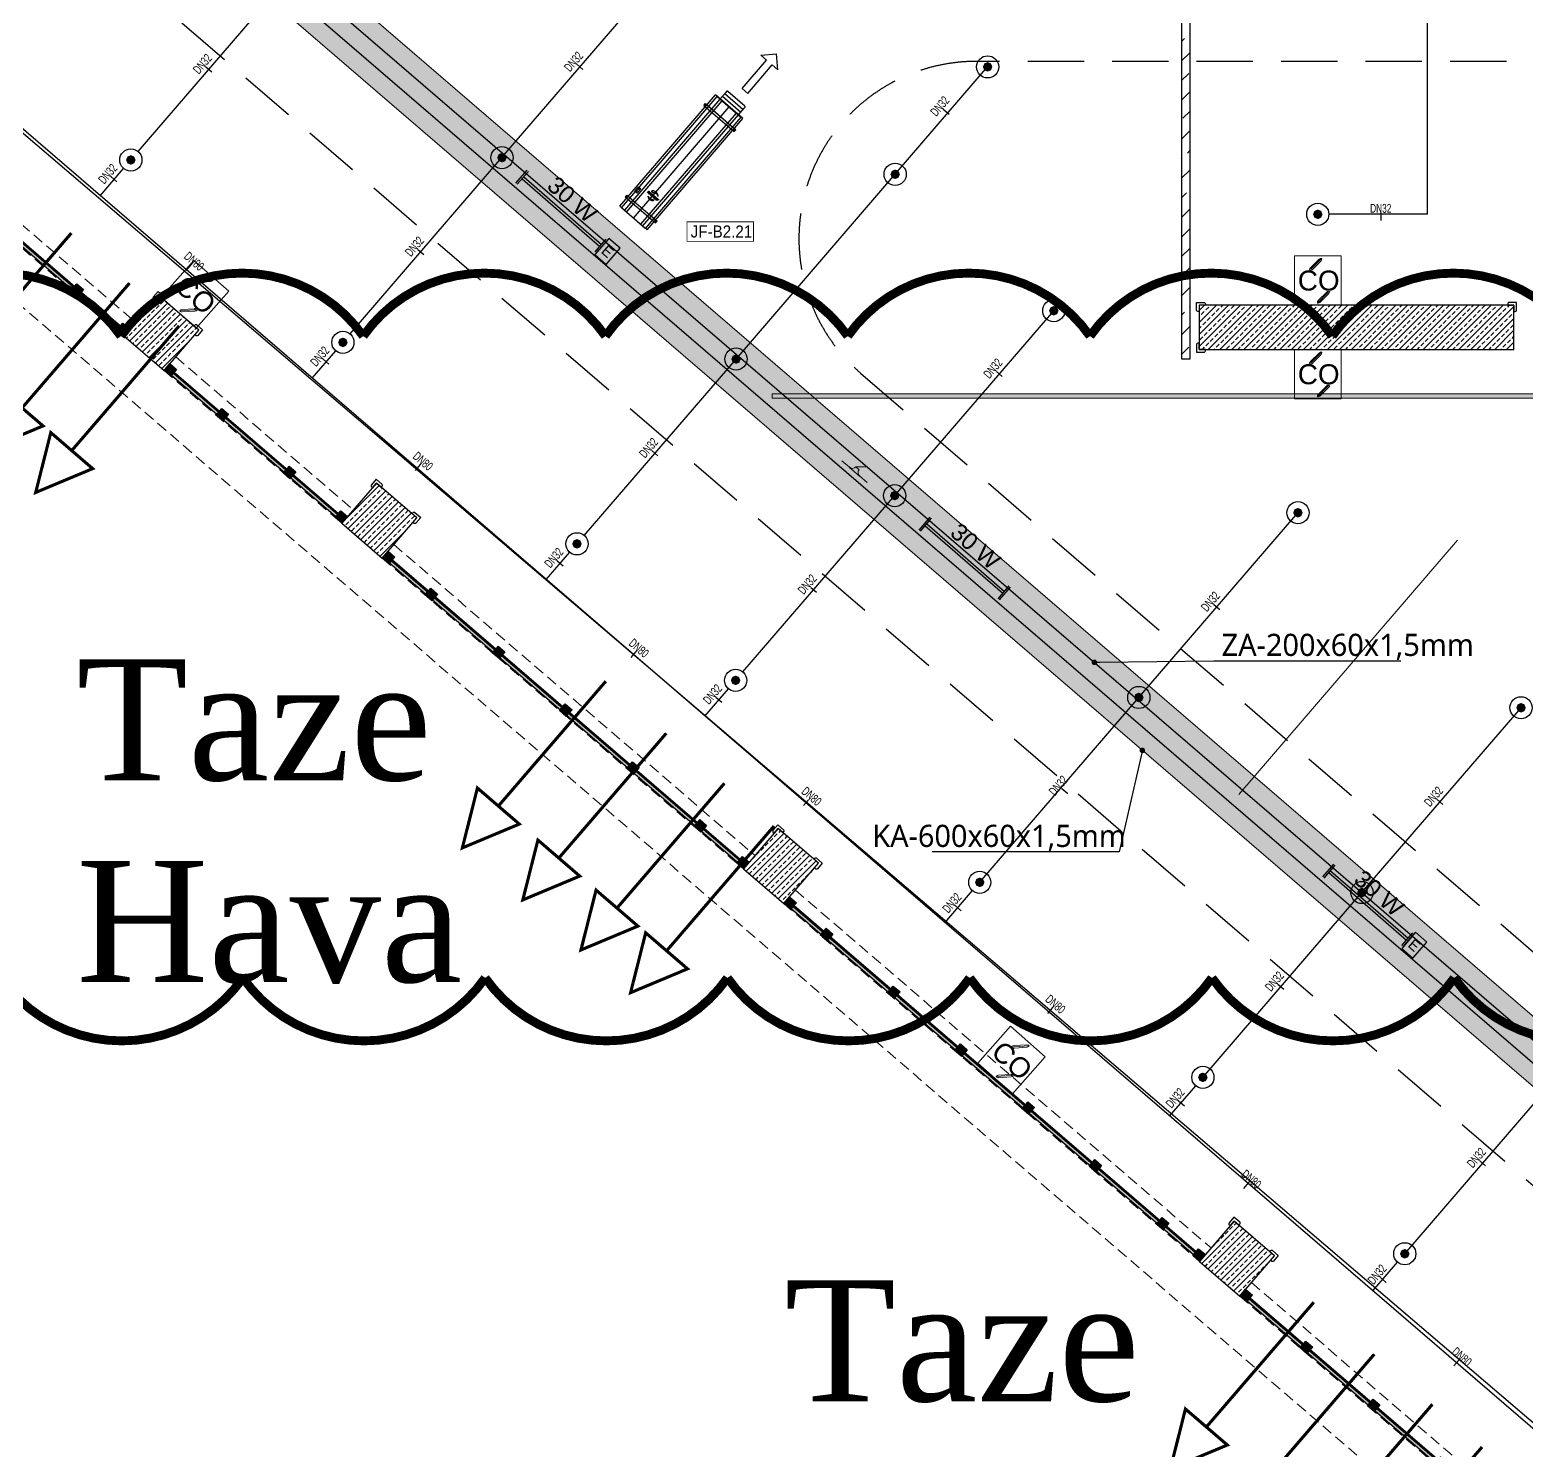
# Model space of a CAD drawing. Header units: millimetres. Extents: x -379292 to 1221486, y 92049 to 447512.
# Drawn here: x -200590 to -183718, y 108155 to 124174 of the extents above; entities that cross this region are included whole.
import ezdxf
from ezdxf import colors
from ezdxf.entities.mleader import LeaderData, LeaderLine
from ezdxf.enums import TextEntityAlignment as Align
from ezdxf.lldxf.tags import DXFTag
from ezdxf.math import Vec2, Vec3

# ---------------------------------------------------------------- set-up
doc = ezdxf.new("R2010")
doc.units = ezdxf.units.MM
doc.linetypes.add('HIDDEN', pattern=[9.525, 6.35, -3.175])
for name, color, linetype in [('-M-YNGN-BORUID', 7, 'Continuous'), ('-M-YNGN-BORUUZUN', 7, 'Continuous'), ('-M-YNGN-BORUYUK', 7, 'Continuous'), ('-M-YNGN-SPR-YUK', 7, 'Continuous'), ('-M-YNGN-ZON5-CAP-', 7, 'Continuous'), ('-M-YNGN-ZON5-SPR-', 7, 'Continuous'), ('05_HANDRAIL', 153, 'Continuous'), ('05_HATCH CONCRETE', 141, 'Continuous'), ('05_SYMBOL', 2, 'Continuous'), ('08_LAMP', 4, 'Continuous'), ('AIR-J-U-355', 2, 'Continuous'), ('AIRONN ZONLAMA', 4, 'Continuous'), ('E_CT_ZA', 6, 'Continuous'), ('EYazı', 7, 'Continuous'), ('JF355', 2, 'Continuous')]:
    doc.layers.add(name, color=color, linetype=linetype)
doc.layers.add('-M-YNGN-SPR-CAPCIZGI', color=188, linetype='Continuous', plot=False)
for name, color, linetype, lineweight in [('-M-YNGN-ZON5', 11, 'SP', 30), ('06_FORMWORK HIDDEN', 252, 'HIDDEN2', 0), ('08_200', 112, 'Continuous', 9), ('08_DEDECTOR', 3, 'Continuous', 9), ('AIRONN', 7, 'Continuous', 13), ('Aironn-Kodlama', 7, 'Continuous', 0), ('Aironn-Not', 7, 'Continuous', 0), ('E_CT_KA', 4, 'Continuous', 9), ('E_CT_KIRMIZI', 1, 'Continuous', 9)]:
    doc.layers.add(name, color=color, linetype=linetype, lineweight=lineweight)
doc.styles.add('Aironn', font='times.ttf')
doc.styles.add('CIZGI', font='tahoma.ttf', dxfattribs={"width": 0.8, "oblique": 20})
doc.styles.add('HCAD', font='HCAD.SHX', dxfattribs={"width": 0.8, "height": 0.2})
doc.styles.add('PIPESIZE', font='hcad.shx', dxfattribs={"width": 0.8})
doc.styles.add('SPR-NOT', font='romans.shx')
doc.styles.get("Standard").update_dxf_attribs({"font": 'segoeuil.ttf'})
doc.styles.add('YAZI-2', font='arial.ttf', dxfattribs={"height": 2})
doc.styles.add('YAZI-3', font='arial.ttf', dxfattribs={"height": 3})
tags = doc.linetypes.add('HIDDEN2', pattern=[0.1875, 0.125, -0.0625]).pattern_tags.tags
tags[6:7] = [DXFTag(74, 4), DXFTag(75, 0), DXFTag(340, '0'), DXFTag(46, 0.0), DXFTag(50, 0.0), DXFTag(44, 0.0), DXFTag(45, 0.0)]
tags[4:5] = [DXFTag(74, 4), DXFTag(75, 0), DXFTag(340, '0'), DXFTag(46, 0.0), DXFTag(50, 0.0), DXFTag(44, 0.0), DXFTag(45, 0.0)]
doc.linetypes.add('SP', pattern='A,2,-0.1,["SP",CIZGI,S=0.14,R=0.2,X=0,Y=-0.07],-0.255', length=2.355)
pattern_1 = [(225, (905000, -3e-07), (67.351921, -67.351921), []), (225, (904932.65, -3e-07), (67.351921, -67.351921), [47.625, -23.8125])]

# ---------------------------------------------------------------- blocks, each defined once
blk = doc.blocks.new('202_KorkulukDikme')
at = {"ltscale": 25}
h = blk.add_hatch(color=253, dxfattribs=at)
h.dxf.hatch_style = 1
h.paths.add_polyline_path([(-50, 0), (-50, 100), (50, 100), (50, 0)])
at = {"color": 0, "linetype": 'ByBlock', "ltscale": 25}
blk.add_lwpolyline([(-50, 0), (-50, 100), (50, 100), (50, 0)], close=True, dxfattribs=at)
blk = doc.blocks.new('*U30')
at = {"ltscale": 25}
h = blk.add_hatch(color=253, dxfattribs=at)
h.dxf.hatch_style = 1
h.paths.add_polyline_path([(100, 60), (2365, 60), (2365, 10), (100, 10)])
at = {"color": 0, "linetype": 'ByBlock', "ltscale": 25}
blk.add_lwpolyline([(100, 60), (2365, 60), (2365, 10), (100, 10)], close=True, dxfattribs=at)
blk.add_lwpolyline([(100, 45), (2365, 45)], dxfattribs=at)
at = {"ltscale": 25}
for p in [(50, 0), (732, 0), (1732, 0), (2415, 0)]:
    blk.add_blockref('202_KorkulukDikme', p, dxfattribs=at)
blk = doc.blocks.new('*U31')
at = {"ltscale": 25}
h = blk.add_hatch(color=253, dxfattribs=at)
h.dxf.hatch_style = 1
h.paths.add_polyline_path([(100, 60), (2545, 60), (2545, 10), (100, 10)])
at = {"color": 0, "linetype": 'ByBlock', "ltscale": 25}
blk.add_lwpolyline([(100, 60), (2545, 60), (2545, 10), (100, 10)], close=True, dxfattribs=at)
blk.add_lwpolyline([(100, 45), (2545, 45)], dxfattribs=at)
at = {"ltscale": 25}
for p in [(50, 0), (823, 0), (1823, 0), (2595, 0)]:
    blk.add_blockref('202_KorkulukDikme', p, dxfattribs=at)
blk = doc.blocks.new('*U32')
at = {"ltscale": 25}
h = blk.add_hatch(color=253, dxfattribs=at)
h.dxf.hatch_style = 1
h.paths.add_polyline_path([(100, 60), (5275, 60), (5275, 10), (100, 10)])
at = {"color": 0, "linetype": 'ByBlock', "ltscale": 25}
blk.add_lwpolyline([(100, 60), (5275, 60), (5275, 10), (100, 10)], close=True, dxfattribs=at)
blk.add_lwpolyline([(100, 45), (5275, 45)], dxfattribs=at)
at = {"ltscale": 25}
for p in [(50, 0), (688, 0), (1688, 0), (2688, 0), (3688, 0), (4688, 0), (5325, 0)]:
    blk.add_blockref('202_KorkulukDikme', p, dxfattribs=at)
blk = doc.blocks.new('*U33')
at = {"ltscale": 25}
h = blk.add_hatch(color=253, dxfattribs=at)
h.dxf.hatch_style = 1
h.paths.add_polyline_path([(100, 60), (6085, 60), (6085, 10), (100, 10)])
at = {"color": 0, "linetype": 'ByBlock', "ltscale": 25}
blk.add_lwpolyline([(100, 60), (6085, 60), (6085, 10), (100, 10)], close=True, dxfattribs=at)
blk.add_lwpolyline([(100, 45), (6085, 45)], dxfattribs=at)
at = {"ltscale": 25}
for p in [(50, 0), (592, 0), (1592, 0), (2592, 0), (3592, 0), (4592, 0), (5592, 0), (6135, 0)]:
    blk.add_blockref('202_KorkulukDikme', p, dxfattribs=at)
blk = doc.blocks.new('*U34')
at = {"ltscale": 25}
h = blk.add_hatch(color=253, dxfattribs=at)
h.dxf.hatch_style = 1
h.paths.add_polyline_path([(100, 60), (4795, 60), (4795, 10), (100, 10)])
at = {"color": 0, "linetype": 'ByBlock', "ltscale": 25}
blk.add_lwpolyline([(100, 60), (4795, 60), (4795, 10), (100, 10)], close=True, dxfattribs=at)
blk.add_lwpolyline([(100, 45), (4795, 45)], dxfattribs=at)
at = {"ltscale": 25}
for p in [(50, 0), (948, 0), (1948, 0), (2948, 0), (3948, 0), (4845, 0)]:
    blk.add_blockref('202_KorkulukDikme', p, dxfattribs=at)
blk = doc.blocks.new('bariyer')
at = {"color": 8, "ltscale": 25}
blk.add_lwpolyline([(0, -70), (15, -70, 0.414214), (30, -55), (30, 30), (-55, 30, 0.414214), (-70, 15), (-70, 0), (0, 0)], format="xyb", close=True, dxfattribs=at)
blk = doc.blocks.new('OtoParkBodrumKatMimari')
at = {"layer": '05_HATCH CONCRETE'}
h = blk.add_hatch(dxfattribs=at)
h.set_pattern_fill('ANSI33', color=8, scale=15, angle=180, style=0)
h.set_pattern_definition(pattern_1)
h.paths.add_polyline_path([(47670, 19970), (47215, 20361), (46824, 19906), (47278, 19515)])
h = blk.add_hatch(dxfattribs=at)
h.set_pattern_fill('ANSI33', color=8, scale=15, angle=180, style=0)
h.set_pattern_definition(pattern_1)
h.paths.add_polyline_path([(62500, 20250), (58950, 20250), (58950, 19750), (62500, 19750)])
h = blk.add_hatch(dxfattribs=at)
h.set_pattern_fill('ANSI33', color=8, scale=15, angle=180, style=0)
h.set_pattern_definition(pattern_1)
h.paths.add_polyline_path([(50129, 17853), (49674, 18244), (49283, 17790), (49738, 17398)])
h = blk.add_hatch(dxfattribs=at)
h.set_pattern_fill('ANSI33', color=8, scale=15, angle=180, style=0)
h.set_pattern_definition(pattern_1)
h.paths.add_polyline_path([(54658, 13955), (54203, 14346), (53812, 13892), (54267, 13500)])
h = blk.add_hatch(dxfattribs=at)
h.set_pattern_fill('ANSI33', color=8, scale=15, angle=180, style=0)
h.set_pattern_definition(pattern_1)
h.paths.add_polyline_path([(59800, 9529), (59346, 9920), (58954, 9465), (59409, 9074)])
at = {"color": 5}
for points in [[(47670, 19970), (47215, 20361), (46824, 19906), (47278, 19515)], [(62500, 20250), (58950, 20250), (58950, 19750), (62500, 19750)], [(50129, 17853), (49674, 18244), (49283, 17790), (49738, 17398)], [(54658, 13955), (54203, 14346), (53812, 13892), (54267, 13500)], [(59800, 9529), (59346, 9920), (58954, 9465), (59409, 9074)]]:
    blk.add_lwpolyline(points, close=True, dxfattribs=at)
at = {"layer": '05_SYMBOL', "color": 252, "linetype": 'HIDDEN', "ltscale": 100}
blk.add_lwpolyline([(66008, 7484), (16095, 50445)], dxfattribs=at)
blk.add_lwpolyline([(99562, 23000), (56437, 23000, 0.695543), (55132, 19484), (66750, 9484, 0.179563), (68055, 9000), (90741, 9000, 0.215217), (92240, 9677), (101062, 19677, 0.645796)], format="xyb", close=True, dxfattribs=at)
at = {"layer": '06_FORMWORK HIDDEN', "linetype": 'HIDDEN', "ltscale": 20}
for p, q in [((70114, -800), (4200, 55933)), ((45086, 21666), (46954, 20058)), ((44955, 21514), (46824, 19906)), ((47409, 19667), (49413, 17941)), ((47278, 19515), (49283, 17790)), ((49868, 17550), (53942, 14043)), ((49738, 17398), (53812, 13892)), ((54267, 13500), (58954, 9465)), ((54397, 13652), (59085, 9617)), ((59540, 9226), (63250, 6032)), ((59409, 9074), (63119, 5881))]:
    blk.add_line(p, q, dxfattribs=at)
at = {"layer": '05_HANDRAIL', "rotation": 319.2811306099715}
for name, p in [('*U30', (44955, 21514)), ('*U31', (47278, 19515)), ('*U32', (49738, 17398)), ('*U33', (54267, 13500)), ('*U34', (59409, 9074))]:
    blk.add_blockref(name, p, dxfattribs=at)
at = {"layer": '05_SYMBOL', "color": 8}
for p, rotation in [((47215, 20361), 49.28113061911701), ((58950, 19750), 180), ((49674, 18244), 49.28113061911701), ((54203, 14346), 49.28113061911701), ((59346, 9920), 49.28113061911701)]:
    blk.add_blockref('bariyer', p, dxfattribs=dict(at, rotation=rotation))
at = {"layer": '05_SYMBOL', "color": 8, "xscale": -1}
blk.add_blockref('bariyer', (58950, 20250), dxfattribs=at)
at = {"layer": '05_SYMBOL', "color": 8}
blk.add_blockref('bariyer', (62500, 20250), dxfattribs=at)
at = {"layer": '05_SYMBOL', "color": 8, "xscale": -1, "rotation": 229.2811306152887}
for p in [(47670, 19970), (50129, 17853), (54658, 13955), (59800, 9529)]:
    blk.add_blockref('bariyer', p, dxfattribs=at)
blk = doc.blocks.new('SPRKL100')
at = {"layer": '-M-YNGN-SPR-CAPCIZGI'}
blk.add_line((0, 0.43), (0, -0.43), dxfattribs=at)
at = {"layer": '-M-YNGN-BORUID', "color": 0, "style": 'HCAD', "width": 0.8, "flags": 1}
blk.add_attdef('DIC', text='', height=0.4, dxfattribs=at).set_placement((0, -1.69), align=Align.CENTER)
at = {"layer": '-M-YNGN-BORUUZUN', "color": 0, "style": 'HCAD', "width": 0.7}
blk.add_attdef('BOY', text='', height=0.8, dxfattribs=at).set_placement((0, -1.08), align=Align.CENTER)
at = {"layer": '-M-YNGN-BORUYUK', "color": 6, "style": 'PIPESIZE', "width": 0.8}
blk.add_attdef('YUK', text='', height=0.5, dxfattribs=at).set_placement((0, 1.87), align=Align.CENTER)
at = {"color": 0, "style": 'PIPESIZE', "width": 0.7}
blk.add_attdef('CAP', text='', height=1, dxfattribs=at).set_placement((0, 0.45), align=Align.CENTER)
blk = doc.blocks.new('SP-C-UP-12')
at = {"ltscale": 10}
blk.add_line((0, 0), (0, 0), dxfattribs=at)
at = {"color": 1, "linetype": 'Continuous'}
blk.add_circle((0, 0), 12.5, dxfattribs=at)
at = {"ltscale": 10}
for points in [[(-5.4, 0), (-3.8, 3.8), (-3.8, -3.8), (0, 5.4)], [(-3.8, -3.8), (0, 5.4), (0, -5.4), (3.8, 3.8)], [(0, -5.4), (3.8, 3.8), (3.8, -3.8), (5.4, 0)]]:
    blk.add_solid(points, dxfattribs=at)
at = {"layer": '-M-YNGN-SPR-YUK', "style": 'SPR-NOT', "width": 0.5, "flags": 9}
for tag, p in [('YUK', (0, 17.8)), ('CAP', (0, 14.4)), ('TIP', (0.2, 10.8))]:
    blk.add_attdef(tag, text='', height=2.5, dxfattribs=at).set_placement(p, align=Align.MIDDLE_CENTER)
blk = doc.blocks.new('A$C69E8C7F8')
at = {"layer": '-M-YNGN-ZON5', "ltscale": 500}
for p, q in [((-2893.8, 2036.9), (-2893.8, 6569.4)), ((-2417.3, 359.4), (-8279.3, 5404.8)), ((-4347.8, 2107.7), (-4176.6, 2306.6)), ((-3937.5, 2100.8), (-3758.1, 2309.2)), ((-3494.1, 2082), (-3389.8, 2203.2)), ((-4108.7, 1901.9), (-3937.5, 2100.8)), ((-4390.7, 2057.9), (-4364.1, 2088.7)), ((-3673.5, 1873.6), (-3494.1, 2082)), ((-2893.8, 2036.9), (-3005, 2036.9)), ((-3494.6, 1719.6), (-3315.2, 1928.1)), ((-4151.6, 1852), (-4125, 1882.9)), ((-3844.7, 1674.6), (-3673.5, 1873.6)), ((-3665.8, 1520.7), (-3494.6, 1719.6)), ((-3219.3, 1491.9), (-3039.9, 1700.3)), ((-3887.6, 1624.8), (-3861, 1655.7)), ((-3708.7, 1470.9), (-3682.1, 1501.7)), ((-3398.7, 1283.4), (-3219.3, 1491.9)), ((-2967.7, 1271.9), (-2788.3, 1480.3)), ((-3438, 1237.8), (-3406.9, 1274)), ((-3147.1, 1063.4), (-2967.7, 1271.9)), ((-2919.4, 864.4), (-2740, 1072.9)), ((-3184.6, 1019.8), (-3155.2, 1054)), ((-2955.5, 822.5), (-2927.5, 855))]:
    blk.add_line(p, q, dxfattribs=at)
at = {"layer": '-M-YNGN-ZON5-CAP-'}
ref = blk.add_blockref('SPRKL100', (-4268.1, 2200.3), dxfattribs=dict(at, xscale=10, yscale=10, zscale=10, rotation=49.28113061156347))
ref.add_attrib('CAP', 'DN32', dxfattribs={"layer": '0', "color": 0, "height": 10, "rotation": 49.2811, "style": 'PIPESIZE', "width": 0.7}).set_placement((-4271.5, 2203.3), align=Align.CENTER)
ref = blk.add_blockref('SPRKL100', (-3849.6, 2202.9), dxfattribs=dict(at, xscale=10, yscale=10, zscale=10, rotation=49.28113061156347))
ref.add_attrib('CAP', 'DN32', dxfattribs={"layer": '0', "color": 0, "height": 10, "rotation": 49.2811, "style": 'PIPESIZE', "width": 0.7}).set_placement((-3853, 2205.9), align=Align.CENTER)
ref = blk.add_blockref('SPRKL100', (-3436.6, 2152.7), dxfattribs=dict(at, xscale=10, yscale=10, zscale=10, rotation=49.28113061156347))
ref.add_attrib('CAP', 'DN32', dxfattribs={"layer": '0', "color": 0, "height": 10, "rotation": 49.2811, "style": 'PIPESIZE', "width": 0.7}).set_placement((-3440, 2155.6), align=Align.CENTER)
ref = blk.add_blockref('SPRKL100', (-4374.9, 2076.3), dxfattribs=dict(at, xscale=10, yscale=10, zscale=10, rotation=49.28113061156347))
ref.add_attrib('CAP', 'DN32', dxfattribs={"layer": '0', "color": 0, "height": 10, "rotation": 49.2811, "style": 'PIPESIZE', "width": 0.7}).set_placement((-4378.3, 2079.3), align=Align.CENTER)
ref = blk.add_blockref('SPRKL100', (-2946.5, 2034.1), dxfattribs=dict(at, xscale=10, yscale=10, zscale=10))
ref.add_attrib('CAP', 'DN32', dxfattribs={"layer": '0', "color": 0, "height": 10, "style": 'PIPESIZE', "width": 0.7}).set_placement((-2946.5, 2038.6), align=Align.CENTER)
ref = blk.add_blockref('SPRKL100', (-4029, 1994.5), dxfattribs=dict(at, xscale=10, yscale=10, zscale=10, rotation=49.28113061156347))
ref.add_attrib('CAP', 'DN32', dxfattribs={"layer": '0', "color": 0, "height": 10, "rotation": 49.2811, "style": 'PIPESIZE', "width": 0.7}).set_placement((-4032.4, 1997.4), align=Align.CENTER)
ref = blk.add_blockref('SPRKL100', (-4290.8, 1976.8), dxfattribs=dict(at, xscale=10, yscale=10, zscale=10, rotation=319.2811306058457))
ref.add_attrib('CAP', 'DN80', dxfattribs={"layer": '0', "color": 0, "height": 10, "rotation": 319.2811, "style": 'PIPESIZE', "width": 0.7}).set_placement((-4287.9, 1980.2), align=Align.CENTER)
ref = blk.add_blockref('SPRKL100', (-4135.8, 1870.5), dxfattribs=dict(at, xscale=10, yscale=10, zscale=10, rotation=49.28113061156347))
ref.add_attrib('CAP', 'DN32', dxfattribs={"layer": '0', "color": 0, "height": 10, "rotation": 49.2811, "style": 'PIPESIZE', "width": 0.7}).set_placement((-4139.2, 1873.4), align=Align.CENTER)
ref = blk.add_blockref('SPRKL100', (-3376.7, 1856.8), dxfattribs=dict(at, xscale=10, yscale=10, zscale=10, rotation=49.28113061156347))
ref.add_attrib('CAP', 'DN32', dxfattribs={"layer": '0', "color": 0, "height": 10, "rotation": 49.2811, "style": 'PIPESIZE', "width": 0.7}).set_placement((-3380.1, 1859.8), align=Align.CENTER)
ref = blk.add_blockref('SPRKL100', (-3765, 1767.3), dxfattribs=dict(at, xscale=10, yscale=10, zscale=10, rotation=49.28113061156347))
ref.add_attrib('CAP', 'DN32', dxfattribs={"layer": '0', "color": 0, "height": 10, "rotation": 49.2811, "style": 'PIPESIZE', "width": 0.7}).set_placement((-3768.4, 1770.2), align=Align.CENTER)
ref = blk.add_blockref('SPRKL100', (-4032.7, 1751.3), dxfattribs=dict(at, xscale=10, yscale=10, zscale=10, rotation=319.2811306058457))
ref.add_attrib('CAP', 'DN80', dxfattribs={"layer": '0', "color": 0, "height": 10, "rotation": 319.2811, "style": 'PIPESIZE', "width": 0.7}).set_placement((-4029.8, 1754.7), align=Align.CENTER)
ref = blk.add_blockref('SPRKL100', (-3871.8, 1643.3), dxfattribs=dict(at, xscale=10, yscale=10, zscale=10, rotation=49.28113061156347))
ref.add_attrib('CAP', 'DN32', dxfattribs={"layer": '0', "color": 0, "height": 10, "rotation": 49.2811, "style": 'PIPESIZE', "width": 0.7}).set_placement((-3875.2, 1646.2), align=Align.CENTER)
ref = blk.add_blockref('SPRKL100', (-3586.1, 1613.3), dxfattribs=dict(at, xscale=10, yscale=10, zscale=10, rotation=49.28113061156347))
ref.add_attrib('CAP', 'DN32', dxfattribs={"layer": '0', "color": 0, "height": 10, "rotation": 49.2811, "style": 'PIPESIZE', "width": 0.7}).set_placement((-3589.5, 1616.3), align=Align.CENTER)
ref = blk.add_blockref('SPRKL100', (-3131.4, 1594), dxfattribs=dict(at, xscale=10, yscale=10, zscale=10, rotation=49.28113061156347))
ref.add_attrib('CAP', 'DN32', dxfattribs={"layer": '0', "color": 0, "height": 10, "rotation": 49.2811, "style": 'PIPESIZE', "width": 0.7}).set_placement((-3134.8, 1596.9), align=Align.CENTER)
ref = blk.add_blockref('SPRKL100', (-3789.2, 1540.4), dxfattribs=dict(at, xscale=10, yscale=10, zscale=10, rotation=319.2811306058457))
ref.add_attrib('CAP', 'DN80', dxfattribs={"layer": '0', "color": 0, "height": 10, "rotation": 319.2811, "style": 'PIPESIZE', "width": 0.7}).set_placement((-3786.3, 1543.8), align=Align.CENTER)
ref = blk.add_blockref('SPRKL100', (-3692.9, 1489.3), dxfattribs=dict(at, xscale=10, yscale=10, zscale=10, rotation=49.28113061156347))
ref.add_attrib('CAP', 'DN32', dxfattribs={"layer": '0', "color": 0, "height": 10, "rotation": 49.2811, "style": 'PIPESIZE', "width": 0.7}).set_placement((-3696.3, 1492.3), align=Align.CENTER)
ref = blk.add_blockref('SPRKL100', (-3302.8, 1386.4), dxfattribs=dict(at, xscale=10, yscale=10, zscale=10, rotation=49.28113061156347))
ref.add_attrib('CAP', 'DN32', dxfattribs={"layer": '0', "color": 0, "height": 10, "rotation": 49.2811, "style": 'PIPESIZE', "width": 0.7}).set_placement((-3306.3, 1389.3), align=Align.CENTER)
ref = blk.add_blockref('SPRKL100', (-3594.5, 1373.3), dxfattribs=dict(at, xscale=10, yscale=10, zscale=10, rotation=319.2811306058457))
ref.add_attrib('CAP', 'DN80', dxfattribs={"layer": '0', "color": 0, "height": 10, "rotation": 319.2811, "style": 'PIPESIZE', "width": 0.7}).set_placement((-3591.6, 1376.7), align=Align.CENTER)
ref = blk.add_blockref('SPRKL100', (-2879.8, 1374), dxfattribs=dict(at, xscale=10, yscale=10, zscale=10, rotation=49.28113061156347))
ref.add_attrib('CAP', 'DN32', dxfattribs={"layer": '0', "color": 0, "height": 10, "rotation": 49.2811, "style": 'PIPESIZE', "width": 0.7}).set_placement((-2883.2, 1376.9), align=Align.CENTER)
ref = blk.add_blockref('SPRKL100', (-3422.9, 1254), dxfattribs=dict(at, xscale=10, yscale=10, zscale=10, rotation=49.28113061156347))
ref.add_attrib('CAP', 'DN32', dxfattribs={"layer": '0', "color": 0, "height": 10, "rotation": 49.2811, "style": 'PIPESIZE', "width": 0.7}).set_placement((-3426.3, 1256.9), align=Align.CENTER)
ref = blk.add_blockref('SPRKL100', (-3059.2, 1165.6), dxfattribs=dict(at, xscale=10, yscale=10, zscale=10, rotation=49.28113061156347))
ref.add_attrib('CAP', 'DN32', dxfattribs={"layer": '0', "color": 0, "height": 10, "rotation": 49.2811, "style": 'PIPESIZE', "width": 0.7}).set_placement((-3062.6, 1168.5), align=Align.CENTER)
ref = blk.add_blockref('SPRKL100', (-3319.5, 1138.8), dxfattribs=dict(at, xscale=10, yscale=10, zscale=10, rotation=319.2811306058457))
ref.add_attrib('CAP', 'DN80', dxfattribs={"layer": '0', "color": 0, "height": 10, "rotation": 319.2811, "style": 'PIPESIZE', "width": 0.7}).set_placement((-3316.6, 1142.2), align=Align.CENTER)
ref = blk.add_blockref('SPRKL100', (-3171.2, 1034), dxfattribs=dict(at, xscale=10, yscale=10, zscale=10, rotation=49.28113061156347))
ref.add_attrib('CAP', 'DN32', dxfattribs={"layer": '0', "color": 0, "height": 10, "rotation": 49.2811, "style": 'PIPESIZE', "width": 0.7}).set_placement((-3174.6, 1036.9), align=Align.CENTER)
ref = blk.add_blockref('SPRKL100', (-2831.5, 966.6), dxfattribs=dict(at, xscale=10, yscale=10, zscale=10, rotation=49.28113061156347))
ref.add_attrib('CAP', 'DN32', dxfattribs={"layer": '0', "color": 0, "height": 10, "rotation": 49.2811, "style": 'PIPESIZE', "width": 0.7}).set_placement((-2834.9, 969.5), align=Align.CENTER)
ref = blk.add_blockref('SPRKL100', (-3098.5, 941.4), dxfattribs=dict(at, xscale=10, yscale=10, zscale=10, rotation=319.2811306058457))
ref.add_attrib('CAP', 'DN80', dxfattribs={"layer": '0', "color": 0, "height": 10, "rotation": 319.2811, "style": 'PIPESIZE', "width": 0.7}).set_placement((-3095.6, 944.8), align=Align.CENTER)
ref = blk.add_blockref('SPRKL100', (-2943.5, 835), dxfattribs=dict(at, xscale=10, yscale=10, zscale=10, rotation=49.28113061156347))
ref.add_attrib('CAP', 'DN32', dxfattribs={"layer": '0', "color": 0, "height": 10, "rotation": 49.2811, "style": 'PIPESIZE', "width": 0.7}).set_placement((-2946.9, 837.9), align=Align.CENTER)
ref = blk.add_blockref('SPRKL100', (-2861.2, 741.2), dxfattribs=dict(at, xscale=10, yscale=10, zscale=10, rotation=319.2811306058457))
ref.add_attrib('CAP', 'DN80', dxfattribs={"layer": '0', "color": 0, "height": 10, "rotation": 319.2811, "style": 'PIPESIZE', "width": 0.7}).set_placement((-2858.3, 744.6), align=Align.CENTER)
at = {"layer": '-M-YNGN-ZON5-SPR-', "ltscale": 25}
for p in [(-3389.8, 2203.2), (-4356, 2098.2), (-3937.5, 2100.8), (-3494.1, 2082), (-3017.5, 2036.9), (-3315.2, 1928.1), (-4116.9, 1892.4), (-3673.5, 1873.6), (-3494.6, 1719.6), (-3039.9, 1700.3), (-3852.9, 1665.2), (-3674, 1511.2), (-3219.3, 1491.9), (-2788.3, 1480.3), (-3398.7, 1283.4), (-2967.7, 1271.9), (-3147.1, 1063.4), (-2919.4, 864.4)]:
    blk.add_blockref('SP-C-UP-12', p, dxfattribs=at)
blk = doc.blocks.new('*U681')
h = blk.add_hatch()
h.set_pattern_fill('ANSI33', color=0, scale=50, angle=1, style=0)
h.paths.add_polyline_path([(6913, 200), (73975, 200), (73975, 0), (6913, 0)])
at = {"color": 0}
blk.add_lwpolyline([(6913, 200), (73975, 200), (73975, 0), (6913, 0)], close=True, dxfattribs=at)
at = {"ltscale": 25, "flags": 1}
for tag, p in [('YUKSEKLIK', (-229, -149)), ('KALINLIK', (-229, -213))]:
    blk.add_attdef(tag, p, '', height=50, dxfattribs=at)
blk = doc.blocks.new('*U719')
h = blk.add_hatch()
h.set_pattern_fill('ANSI33', color=0, scale=50, angle=1, style=0)
h.paths.add_polyline_path([(6649, 600), (73877, 600), (73877, 0), (6649, 0)])
at = {"color": 0}
blk.add_lwpolyline([(6649, 600), (73877, 600), (73877, 0), (6649, 0)], close=True, dxfattribs=at)
at = {"ltscale": 25, "flags": 1}
for tag, p in [('YUKSEKLIK', (-229, -149)), ('KALINLIK', (-229, -213))]:
    blk.add_attdef(tag, p, '', height=50, dxfattribs=at)
blk = doc.blocks.new('*U724')
h = blk.add_hatch()
h.set_pattern_fill('ANSI33', color=0, scale=50, angle=1, style=0)
h.paths.add_polyline_path([(-10963, 50), (36950, 50), (36950, 0), (-10963, 0)])
at = {"color": 0}
blk.add_lwpolyline([(-10963, 50), (36950, 50), (36950, 0), (-10963, 0)], close=True, dxfattribs=at)
at = {"ltscale": 25, "flags": 1}
for tag, p in [('YUKSEKLIK', (-229, -149)), ('KALINLIK', (-229, -213))]:
    blk.add_attdef(tag, p, '', height=50, dxfattribs=at)
blk = doc.blocks.new('*U972')
h = blk.add_hatch()
h.set_pattern_fill('ANSI33', color=0, scale=50, angle=1, style=0)
h.paths.add_polyline_path([(-4194, 100), (-269, 100), (-269, 0), (-4194, 0)])
at = {"color": 0}
blk.add_lwpolyline([(-4194, 100), (-269, 100), (-269, 0), (-4194, 0)], close=True, dxfattribs=at)
at = {"ltscale": 25, "flags": 1}
for tag, p in [('YUKSEKLIK', (-229, -149)), ('KALINLIK', (-229, -213))]:
    blk.add_attdef(tag, p, '', height=50, dxfattribs=at)
blk = doc.blocks.new('_DOT')
at = {"color": 0, "linetype": 'ByBlock'}
blk.add_line((-0.5, 0), (-1, 0), dxfattribs=at)
at = {"color": 0, "linetype": 'ByBlock', "const_width": 0.5}
blk.add_lwpolyline([(-0.25, 0, 1), (0.25, 0, 1)], format="xyb", close=True, dxfattribs=at)
blk = doc.blocks.new('*U508')
at = {"color": 0}
for p, q in [((0, 37.8), (0, 26.4)), ((-0.3, 11.4), (-0.3, 26.4)), ((-0.3, 26.4), (0, 26.4)), ((12.4, 12.8), (5, 21.4)), ((5, 21.4), (5, 16.4)), ((0, 11.4), (-0.3, 11.4)), ((0, 0), (0, 11.4))]:
    blk.add_line(p, q, dxfattribs=at)
for centre, start, end in [((5, 26.4), 180, 270), ((5, 11.4), 90, 180)]:
    blk.add_arc(centre, 5, start, end, dxfattribs=at)
blk = doc.blocks.new('40 W SIVA ÜSTÜ ETANJ LED 50--')
at = {"layer": '08_LAMP'}
for p, q in [((-625, -100), (-625, 100)), ((-605, -100), (-605, 100)), ((-605, 15), (605, 15)), ((605, -100), (605, 100)), ((625, -100), (625, 100)), ((-605, -15), (605, -15))]:
    blk.add_line(p, q, dxfattribs=at)
at = {"layer": '08_LAMP', "color": 2, "style": 'YAZI-2'}
blk.add_text('30 W', height=200, dxfattribs=at).set_placement((0, 90), align=Align.CENTER)
blk = doc.blocks.new('40 W SIVA ÜSTÜ ETANJ LED E 50')
at = {"layer": '08_LAMP'}
for p, q in [((-625, -100), (-625, 100)), ((-605, -100), (-605, 100)), ((-605, 15), (605, 15)), ((605, -100), (605, 100)), ((625, -100), (625, 100)), ((-605, -15), (605, -15))]:
    blk.add_line(p, q, dxfattribs=at)
blk.add_lwpolyline([(625, -125), (800, -125), (800, 125), (625, 125)], close=True, dxfattribs=at)
at = {"layer": '08_LAMP', "color": 2, "style": 'YAZI-2'}
blk.add_text('30 W', height=200, dxfattribs=at).set_placement((0, 90), align=Align.CENTER)
blk.add_text('E', height=125, dxfattribs=at).set_placement((713, 0), align=Align.MIDDLE)
blk = doc.blocks.new('CO 250')
at = {"layer": '08_DEDECTOR'}
for p, q in [((17, 243), (-84, 142)), ((45, 251), (-74, 132)), ((37, 223), (-64, 122)), ((45, 250), (45, 243)), ((114, -136), (-5, -255)), ((104, -126), (3, -227)), ((124, -146), (23, -247)), ((-5, -247), (-5, -255)), ((-5, -255), (3, -255))]:
    blk.add_line(p, q, dxfattribs=at)
at = {"layer": '08_DEDECTOR', "ltscale": 25}
blk.add_lwpolyline([(-262, 278), (-262, -278), (262, -278), (262, 278)], close=True, dxfattribs=at)
at = {"layer": '08_DEDECTOR'}
for centre, radius, start, end in [((37, 223), 27.7, 72.9688, 135), ((17, 243), 27.7, 315, 0), ((-55, 112), 41.6, 135, 180), ((-55, 112), 27.7, 135, 180), ((-55, 112), 13.9, 135, 180), ((95, -116), 13.9, 315, 350.4112), ((95, -116), 27.7, 315, 355.2224), ((95, -116), 41.6, 315, 356.817), ((23, -247), 27.7, 135, 180), ((3, -227), 27.7, 270, 315)]:
    blk.add_arc(centre, radius, start, end, dxfattribs=at)
at = {"layer": '08_DEDECTOR', "color": 3, "style": 'YAZI-3'}
blk.add_text('CO', height=225, dxfattribs=at).set_placement((-226, -113))
blk = doc.blocks.new('ju355')
at = {"layer": 'AIR-J-U-355', "color": 2, "linetype": 'Continuous'}
for p, q in [((82.7, 20.1), (-82.9, 20.1)), ((-82.9, 20.1), (-82.9, -20.5)), ((-68.1, -18.3), (-68, 22.3)), ((-68.1, -22.7), (-68, 22.3)), ((-65.3, 22.3), (-68, 22.3)), ((-65.3, 22.3), (-68, 22.3)), ((-65.3, -22.7), (-65.3, 22.3)), ((70.7, 22.2), (68, 22.3)), ((68, -22.8), (68, 22.3)), ((70.7, -22.8), (70.7, 22.2)), ((-94.8, 12.9), (-94.9, 12.8)), ((-94.9, 12.8), (-94.9, 12.7)), ((-94.9, 12.7), (-94.9, -12.5)), ((-94.7, 13.3), (-94.8, 13.2)), ((-94.8, 13.2), (-94.8, 13.1)), ((-94.8, 13.1), (-94.8, 13)), ((-94.8, 13), (-94.8, 12.9)), ((-94.6, 13.5), (-94.7, 13.4)), ((-94.7, 13.4), (-94.7, 13.3)), ((-94.5, 13.6), (-94.6, 13.5)), ((-94.4, 13.7), (-94.5, 13.6)), ((-94.5, 13.6), (-94.5, 13.6)), ((-94.3, 13.7), (-94.4, 13.7)), ((-94.2, 13.8), (-94.3, 13.7)), ((-94.1, 13.8), (-94.2, 13.8)), ((-94, 13.8), (-94.1, 13.8)), ((-94.1, 13.8), (-94.1, 13.8)), ((-92.6, 13.8), (-94, 13.8)), ((-92.6, 13.8), (-94, 13.8)), ((-92.6, 13.8), (-94, 13.8)), ((-92.6, 13.8), (-93.9, 13.8)), ((-92.6, 13.8), (-93.9, 13.8)), ((-92.6, 13.8), (-93.9, 13.8)), ((-82.9, 13.8), (-92.6, 13.8)), ((-90.9, -13.6), (-90.9, 13.8)), ((-90.9, -13.6), (-90.9, 13.8)), ((-90.9, -13.6), (-90.9, 13.8)), ((-86.8, -13.6), (-86.8, 13.9)), ((82.7, 13.6), (-82.7, 13.8)), ((-82.7, 10.5), (82.9, 10.3)), ((82.7, 0), (-82.7, 0)), ((48.3, 3.6), (50.7, 3.6)), ((48.4, 2.9), (48.3, 3.6)), ((48.4, 7.2), (48.4, 7.9)), ((48.4, 7.9), (50.7, 6.9)), ((48.8, 7), (48.4, 7.2)), ((50.7, 6.2), (48.4, 5.2)), ((48.4, 5.9), (48.8, 6.1)), ((48.4, 5.2), (48.4, 5.9)), ((48.4, 4.9), (50.7, 4.9)), ((48.4, 4.2), (48.4, 4.9)), ((50.7, 4.2), (48.4, 4.2)), ((48.4, 2.2), (49.3, 2.9)), ((49.3, 2.9), (48.4, 2.9)), ((49.3, 2.2), (48.4, 1.4)), ((48.4, 1.4), (48.4, 2.2)), ((48.8, 6.1), (48.8, 7)), ((49.2, 6.8), (49.9, 6.6)), ((49.2, 6.3), (49.2, 6.8)), ((49.9, 6.6), (49.2, 6.3)), ((49.7, 2.6), (49.7, 2.9)), ((49.7, 2.9), (50.2, 2.9)), ((49.9, 1.6), (49.9, 1.6)), ((50.2, 2.9), (50.2, 2.6)), ((50.7, 6.9), (50.7, 6.2)), ((50.7, 4.9), (50.7, 4.2)), ((50.7, 3.6), (50.7, 2.3)), ((-94.9, -12.5), (-94.9, -12.6)), ((-94.9, -12.6), (-94.9, -12.7)), ((-94.9, -12.7), (-94.8, -12.8)), ((-94.8, -12.8), (-94.8, -12.9)), ((-94.8, -12.9), (-94.8, -13)), ((-94.8, -13), (-94.7, -13.1)), ((-94.7, -13.1), (-94.7, -13.2)), ((-94.7, -13.2), (-94.6, -13.3)), ((-94.6, -13.3), (-94.5, -13.4)), ((-94.5, -13.4), (-94.5, -13.4)), ((-94.5, -13.4), (-94.4, -13.5)), ((-94.4, -13.5), (-94.3, -13.5)), ((-94.3, -13.5), (-94.2, -13.6)), ((-94.2, -13.6), (-94.2, -13.6)), ((-94.2, -13.6), (-94.1, -13.6)), ((-94.1, -13.6), (-94, -13.6)), ((-94, -13.6), (-92.6, -13.6)), ((-94, -13.6), (-92.6, -13.6)), ((-94, -13.6), (-92.6, -13.6)), ((-93.9, -13.6), (-92.6, -13.6)), ((-93.9, -13.6), (-92.6, -13.6)), ((-93.9, -13.6), (-92.6, -13.6)), ((-92.6, -13.6), (-82.9, -13.6)), ((82.9, -10.4), (-82.7, -10.3)), ((-82.6, -13.6), (82.7, -13.7)), ((48.3, -1.7), (50.7, -1.7)), ((48.3, -2.1), (48.3, -1.7)), ((50, -2.1), (48.3, -2.1)), ((48.3, -4.4), (50.7, -4.4)), ((48.3, -4.8), (48.3, -4.4)), ((50, -4.8), (48.3, -4.8)), ((48.4, -3.8), (50, -2.1)), ((48.4, -4), (48.4, -3.8)), ((50.7, -4), (48.4, -4)), ((48.4, -6.5), (50, -4.8)), ((48.4, -6.7), (48.4, -6.5)), ((50.7, -6.8), (48.4, -6.7)), ((50.7, -1.9), (49, -3.6)), ((49, -3.6), (50.7, -3.7)), ((50.7, -4.7), (49, -6.4)), ((49, -6.4), (50.7, -6.4)), ((50.7, -1.7), (50.7, -1.9)), ((50.7, -4.4), (50.7, -4.7)), ((50.7, -6.4), (50.7, -6.8)), ((50.8, -1.4), (50.8, -1.8)), ((82.7, -20.6), (-82.9, -20.5)), ((-65.3, -22.7), (-68.1, -22.7)), ((70.7, -22.8), (68, -22.8))]:
    blk.add_line(p, q, dxfattribs=at)
at = {"layer": 'AIR-J-U-355', "color": 2, "lineweight": 13, "ltscale": 0.005}
for p, q in [((82.7, -20.6), (82.7, 20.1)), ((58.5, -15.3), (52.4, -15.3)), ((52.4, -15.3), (52.4, -18.9)), ((58.5, -18.9), (58.5, -15.3)), ((52.4, -18.9), (58.5, -18.9))]:
    blk.add_line(p, q, dxfattribs=at)
at = {"layer": 'AIR-J-U-355', "color": 2}
for p, q in [((-150.2, 14.3), (-162.9, 1.6)), ((-150.1, -11), (-162.9, 1.6)), ((-150.2, 5.9), (-150.2, 14.3)), ((-108, 6.1), (-150.2, 5.9)), ((-108, 6.1), (-107.9, -2.4)), ((-107.9, -2.4), (-150.2, -2.6)), ((-150.1, -11), (-150.2, -2.6))]:
    blk.add_line(p, q, dxfattribs=at)
at = {"layer": 'AIR-J-U-355', "color": 2, "linetype": 'Continuous'}
for centre, radius in [((-66.7, 21.3), 0.354), ((-66.7, 21.3), 0.354), ((69.3, 21.2), 0.354), ((54, -17.1), 0.599), ((54, -17.1), 0.599), ((57, -17.1), 0.599), ((57, -17.1), 0.599), ((-66.7, -21.6), 0.354), ((-66.7, -21.6), 0.354), ((69.3, -21.7), 0.354), ((69.3, -21.7), 0.354)]:
    blk.add_circle(centre, radius, dxfattribs=at)
for centre, radius, start, end in [((50, 2.3), 0.645, 184.0636, 262.3259), ((49.9, 2.6), 0.274, 177.3972, 357.3972), ((50, 2.3), 0.72, 262.3259, 356.7067)]:
    blk.add_arc(centre, radius, start, end, dxfattribs=at)
at = {"layer": 'AIR-J-U-355', "color": 2, "linetype": 'Continuous', "extrusion": (0, 0, -1)}
for major_axis, ratio in [((-0.01, -1.36), 0.908445), ((0.006, 0.985), 0.934933)]:
    blk.add_ellipse((49.5, -0.1), major_axis=major_axis, ratio=ratio, dxfattribs=at)
at = {"layer": 'AIR-J-U-355', "color": 2, "linetype": 'Continuous'}
for points, knots in [([(46.1, 5), (46.1, 5), (46.1, 5), (46.1, 5), (46.2, 5), (46.2, 5), (46.2, 5), (46.2, 5), (46.2, 5), (46.2, 5), (46.2, 5), (46.1, 4.9), (46.1, 4.8), (45.9, 4.6), (45.7, 4.3), (45.6, 4), (45.4, 3.7), (45.3, 3.1), (45.1, 2.4), (45, 1.7), (45.1, 0.8), (45.4, -0.1), (45.8, -1), (46.2, -1.8), (46.5, -2.4), (46.6, -2.8), (46.7, -3.2), (46.8, -3.6), (46.7, -4), (46.5, -4.3), (46.2, -4.3), (45.8, -4.3), (45.4, -4), (45.1, -3.6), (44.7, -3), (44.3, -2.1), (44, -0.9), (44, 0.2), (44, 1.3), (44.2, 2.1), (44.5, 2.9), (44.9, 3.6), (45.3, 4.2), (45.6, 4.6), (45.9, 4.8), (46, 4.9), (46.1, 5), (46.1, 5)], [0, 0, 0, 0, 0.001347, 0.00172, 0.002023, 0.002244, 0.002452, 0.002667, 0.002909, 0.00347, 0.004196, 0.005682, 0.009311, 0.025522, 0.043378, 0.057014, 0.067583, 0.10026, 0.136315, 0.170769, 0.211631, 0.252886, 0.304984, 0.357144, 0.377587, 0.398124, 0.41882, 0.439365, 0.455344, 0.470785, 0.486346, 0.502438, 0.525763, 0.549141, 0.572313, 0.626971, 0.689072, 0.751245, 0.792637, 0.834146, 0.875615, 0.910287, 0.945553, 0.97619, 0.989254, 0.994701, 1, 1, 1, 1]), ([(52.5, 3.6), (52.6, 3.7), (52.6, 3.8), (52.7, 3.9), (52.9, 4), (53.2, 4.1), (53.5, 4), (53.7, 3.7), (54, 3.4), (54.3, 2.9), (54.6, 2.2), (54.8, 1.3), (54.8, 0.4), (54.8, -0.5), (54.6, -1.4), (54.2, -2.2), (53.9, -2.8), (53.5, -3.2), (53.2, -3.4), (53.1, -3.5)], [0, 0, 0, 0, 0.0168256, 0.0323617, 0.0637267, 0.0873303, 0.1103993, 0.1581358, 0.2050378, 0.2514942, 0.3451779, 0.4385235, 0.532065, 0.625912, 0.7301372, 0.8352318, 0.8905608, 0.9450754, 1, 1, 1, 1]), ([(53.1, -3.5), (53.2, -3.3), (53.5, -2.8), (53.8, -2), (53.9, -1.1), (53.9, -0.3), (53.7, 0.6), (53.3, 1.4), (53, 2.1), (52.7, 2.6), (52.6, 3), (52.5, 3.3), (52.5, 3.5), (52.5, 3.6)], [0, 0, 0, 0, 0.112581, 0.224936, 0.337491, 0.449603, 0.562299, 0.686336, 0.807829, 0.865935, 0.925918, 0.967783, 1, 1, 1, 1])]:
    blk.add_open_spline(points, degree=3, knots=knots, dxfattribs=at)
blk = doc.blocks.new('DZFDGHFÜ')
at = {"layer": 'JF355'}
blk.add_lwpolyline([(24084.4, 6568.3), (24119.9, 6568.3), (24119.9, 6402.7), (24084.4, 6402.7), (24084.4, 6568.3)], dxfattribs=at)
at = {"layer": 'AIR-J-U-355', "rotation": 270}
blk.add_blockref('ju355', (24102.4, 6485.6), dxfattribs=at)
blk = doc.blocks.new('YÖN')
at = {"layer": 'AIRONN', "color": 3, "const_width": 5}
for points in [[(11124.9, 6973.4), (10859.6, 6973.4), (10859.6, 6928.9), (10770.6, 6973.4), (10859.6, 7017.9), (10859.6, 6973.4)], [(11124.9, 6844.9), (10859.6, 6844.9), (10859.6, 6800.4), (10770.6, 6844.9), (10859.6, 6889.4), (10859.6, 6844.9)], [(11124.9, 6721.3), (10859.6, 6721.3), (10859.6, 6676.8), (10770.6, 6721.3), (10859.6, 6765.8), (10859.6, 6721.3)], [(11124.9, 6615.8), (10859.6, 6615.8), (10859.6, 6571.3), (10770.6, 6615.8), (10859.6, 6660.3), (10859.6, 6615.8)]]:
    blk.add_lwpolyline(points, dxfattribs=at)

msp = doc.modelspace()

# ---------------------------------------------------------------- block references
at = {"color": 8}
msp.add_blockref('OtoParkBodrumKatMimari', (-246354.8, 100818.8), dxfattribs=at)

# ---------------------------------------------------------------- next in the draw order: linework, layer by layer
at = {"color": 30, "const_width": 100}
for points in [[(-202294.8, 120719.7, -0.5205671), (-199562.9, 120719.7, -0.5205671), (-196831, 120719.7, -0.5205671), (-194099.1, 120719.7, -0.5205671), (-191367.2, 120719.7, -0.5205671), (-188635.3, 120719.7, -0.5205671), (-185903.4, 120719.7, -0.5205671), (-183171.5, 120719.7, -0.5205671), (-180439.7, 120719.7, -0.5205671), (-177707.8, 120719.7, -0.5205671), (-174975.9, 120719.7, -0.5205671), (-172244, 120719.7, -0.5205671)], [(-173600.7, 113481.6, -0.5205671), (-176332.6, 113481.6, -0.5205671), (-179064.5, 113481.6, -0.5205671), (-181796.4, 113481.6, -0.5205671), (-184528.2, 113481.6, -0.5205671), (-187260.1, 113481.6, -0.5205671), (-189992, 113481.6, -0.5205671), (-192723.9, 113481.6, -0.5205671), (-195455.8, 113481.6, -0.5205671), (-198187.7, 113481.6, -0.5205671), (-200919.6, 113481.6, -0.5205671)]]:
    msp.add_lwpolyline(points, format="xyb", dxfattribs=at)
at = {"layer": '08_200', "ltscale": 25}
msp.add_line((-184490.6, 118417), (-186957.3, 115551.2), dxfattribs=at)
at = {"layer": 'AIRONN ZONLAMA', "color": 3, "ltscale": 25}
msp.add_lwpolyline([(-233504.6, 201649.1), (-233454.6, 179399.1), (-241154.6, 179399.1), (-241154.6, 161849.1), (-233504.6, 161849.1), (-233504.6, 157649.1), (-241354.6, 157761.1), (-180574.5, 105849.1), (-166904.6, 105899.1), (-166954.6, 208399.1), (-175954.6, 208399.1), (-175948.2, 201699.1), (-233504.6, 201699.1)], dxfattribs=at)
at = {"layer": 'Aironn-Kodlama', "color": 7, "const_width": 10}
msp.add_lwpolyline([(-193180.4, 122009.4), (-193180.4, 121789.4), (-192430.4, 121789.4), (-192430.4, 122009.4)], close=True, dxfattribs=at)

# ---------------------------------------------------------------- next in the draw order: block references
at = {"layer": '-M-YNGN-ZON5', "ltscale": 25, "xscale": 10, "yscale": 10, "zscale": 10}
msp.add_blockref('A$C69E8C7F8', (-155891.8, 101725.1), dxfattribs=at)
at = {"layer": '08_200', "color": 2, "xscale": 10, "yscale": 10, "zscale": 10, "rotation": 49.28113060899963}
msp.add_blockref('*U508', (-191146.8, 119068), dxfattribs=at)
at = {"layer": '08_DEDECTOR', "ltscale": 25, "rotation": 318.56632614762}
for p in [(-198728.2, 121192.9), (-189521, 112555.7)]:
    msp.add_blockref('CO 250', p, dxfattribs=at)
at = {"layer": '08_DEDECTOR'}
for p in [(-186066.4, 121347.2), (-186066.4, 120290.3)]:
    msp.add_blockref('CO 250', p, dxfattribs=at)
at = {"layer": '08_LAMP', "xscale": 0.9599999999999997, "yscale": 0.9599999999999997, "zscale": 0.9599999999999997, "rotation": 319}
for name, p in [('40 W SIVA ÜSTÜ ETANJ LED E 50', (-194592.8, 122124)), ('40 W SIVA ÜSTÜ ETANJ LED 50--', (-190046.8, 118211.3)), ('40 W SIVA ÜSTÜ ETANJ LED E 50', (-185495, 114298.5))]:
    msp.add_blockref(name, p, dxfattribs=at)
at = {"layer": 'AIR-J-U-355', "xscale": 9.999999999999998, "yscale": 9.999999999999998, "zscale": 9.999999999999998, "rotation": 319.3015281132697}
msp.add_blockref('DZFDGHFÜ', (-418267.5, 230673.7), dxfattribs=at)
at = {"layer": 'AIRONN', "color": 5, "xscale": 6.999999999999999, "yscale": 6.999999999999999, "zscale": 6.999999999999999, "rotation": 49.28113060544018}
for p in [(-214608.4, 31603), (-207899.9, 25960.9), (-199915.8, 18956.9)]:
    msp.add_blockref('YÖN', p, dxfattribs=at)
at = {"layer": 'E_CT_KA', "color": 6, "rotation": 139.2811306090451}
msp.add_blockref('*U719', (-173870.7, 104638.3), dxfattribs=at)
at = {"layer": 'E_CT_KIRMIZI', "color": 1}
msp.add_blockref('*U724', (-181257, 120018.8), dxfattribs=at)
at = {"layer": 'E_CT_ZA', "color": 30, "rotation": 139.2811306090451}
msp.add_blockref('*U681', (-173857.3, 104362.9), dxfattribs=at)
at = {"layer": 'E_CT_ZA', "color": 112, "xscale": -1, "rotation": 270}
msp.add_blockref('*U972', (-187604.8, 124659.6), dxfattribs=at)

# ---------------------------------------------------------------- next in the draw order: texts
at = {"layer": 'Aironn-Kodlama', "color": 3, "insert": (-193138.3, 121968.2), "char_height": 136, "width": 710.456, "attachment_point": 1, "rotation": 359.96186}
msp.add_mtext('{\\fArial|b0|i0|c0|p18;\\W0.9;\\C7;JF-B\\fArial|b0|i0|c162|p18;2\\fArial|b0|i0|c0|p18;.\\fArial|b0|i0|c162|p18;21}', dxfattribs=at)
at = {"layer": 'Aironn-Not', "char_height": 1365, "attachment_point": 1, "style": 'Aironn'}
for insert in [(-200065.8, 117074.9), (-192081.7, 110071)]:
    msp.add_mtext_dynamic_manual_height_columns('{\\C3;Taze \\PHava}', width=9205.219, gutter_width=125, heights=[0], dxfattribs=dict(at, insert=insert))

# ---------------------------------------------------------------- next in the draw order: leaders
at = {"layer": 'EYazı', "color": 7}
ml = msp.add_multileader_mtext('Standard', dxfattribs=at)
ml.set_content('ZA-200x60x1,5mm', color=7)
ml.set_leader_properties(color=1)
ml.set_arrow_properties(name='DOT')
ml.build(insert=Vec2(0, 0))
ml.multileader.update_dxf_attribs({"text_left_attachment_type": 6, "text_right_attachment_type": 6, "dogleg_length": 50, "arrow_head_size": 62.5})
ctx = ml.context
ctx.base_point, ctx.char_height, ctx.arrow_head_size, ctx.landing_gap_size, ctx.plane_origin = Vec3(-187175.6, 117055.7), 250, 62.5, 25, Vec3(-184982.4, 117012)
ctx.left_attachment, ctx.right_attachment = 6, 6
notes = []
notes.append((ctx, [(0, (1, 1, 0), (-187238.1, 117055.7), (1, 0), 62.5, [(0, [(-188586.5, 117040.4)], 0, [])])]))
ctx.mtext.insert, ctx.mtext.width, ctx.mtext.defined_height, ctx.mtext.line_spacing_style, ctx.mtext.flow_direction = Vec3(-187150.6, 117362.4), 2000, 439.9, 2, 5
ml = msp.add_multileader_mtext('Standard', dxfattribs=at)
ml.set_content('KA-600x60x1,5mm', color=7)
ml.set_leader_properties(color=1)
ml.set_arrow_properties(name='DOT')
ml.build(insert=Vec2(0, 0))
ml.multileader.update_dxf_attribs({"text_left_attachment_type": 6, "text_right_attachment_type": 6, "dogleg_length": 50, "arrow_head_size": 62.5})
ctx = ml.context
ctx.base_point, ctx.char_height, ctx.arrow_head_size, ctx.landing_gap_size, ctx.plane_origin = Vec3(-191115.6, 114901.3), 250, 62.5, 25, Vec3(-188922.3, 114857.6)
ctx.left_attachment, ctx.right_attachment = 6, 6
notes.append((ctx, [(0, (1, 1, 0), (-188307.8, 114901.3), (-1, 0), 62.5, [(0, [(-188045.4, 116047)], 0, [])])]))
ctx.mtext.insert, ctx.mtext.width, ctx.mtext.defined_height, ctx.mtext.line_spacing_style, ctx.mtext.flow_direction = Vec3(-191090.6, 115208), 2000, 439.9, 2, 5
for ctx, leaders in notes:
    for number, flags, end, landing, length, lines in leaders:
        leader = LeaderData()
        leader.index, (leader.has_last_leader_line, leader.has_dogleg_vector, leader.attachment_direction) = number, flags
        leader.last_leader_point, leader.dogleg_vector, leader.dogleg_length = Vec3(end), Vec3(landing), length
        for number, points, colour, breaks in lines:
            line = LeaderLine()
            line.index, line.vertices, line.color, line.breaks = number, Vec3.list(points), colors.encode_raw_color(colour), breaks
            leader.lines.append(line)
        ctx.leaders.append(leader)

doc.saveas('drawing.dxf')
